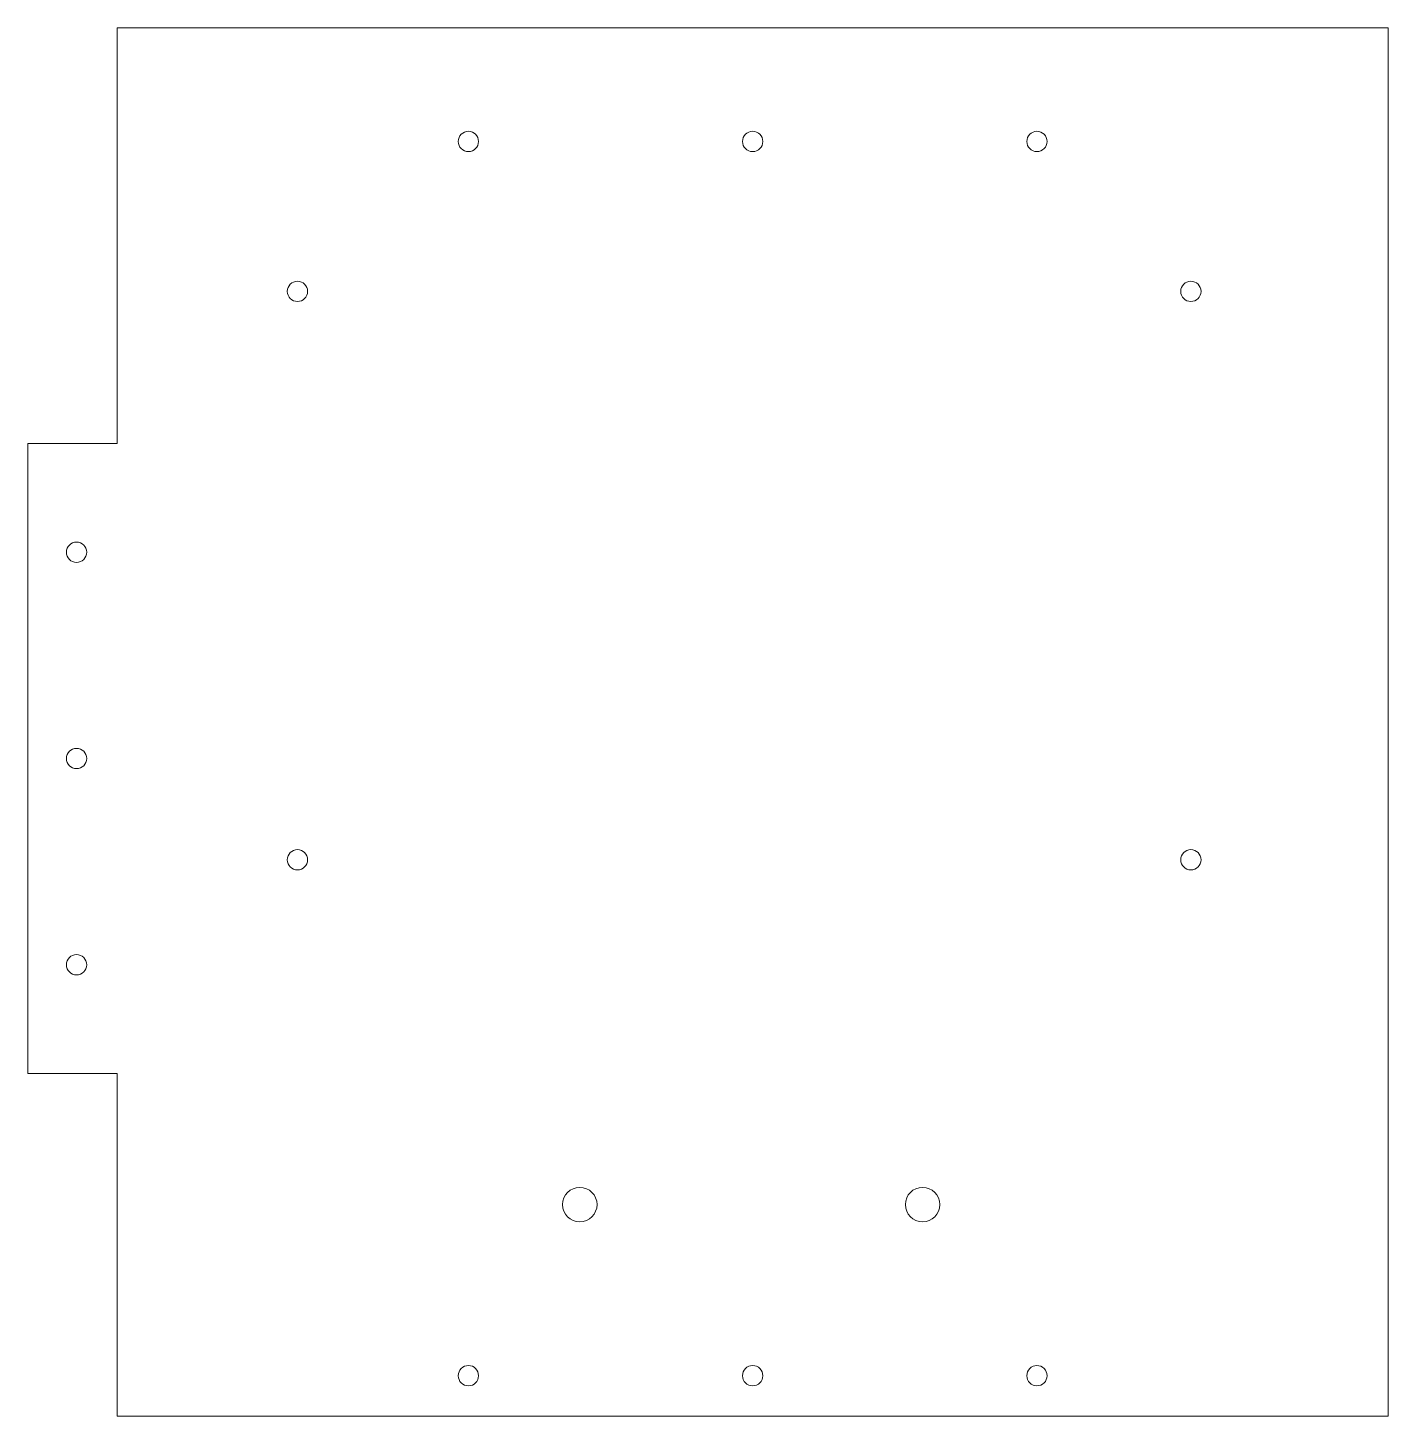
# Model space of a CAD drawing. Header units: inches. Extents: x -7 to 6.2, y -6.7 to 6.7.
import ezdxf

# ---------------------------------------------------------------- set-up
doc = ezdxf.new("R2010")
doc.units = ezdxf.units.IN
doc.header["$MEASUREMENT"] = 0

msp = doc.modelspace()

# ---------------------------------------------------------------- linework, layer by layer
at = {"color": 1, "linetype": 'Continuous', "lineweight": 5}
for p, q in [((6.161, 6.732), (-6.161, 6.732)), ((-6.161, 6.732), (-6.161, 2.7)), ((6.161, -6.732), (6.161, 6.732)), ((-7.028, 2.7), (-7.028, -3.408)), ((-6.161, 2.7), (-7.028, 2.7)), ((-7.028, -3.408), (-6.161, -3.408)), ((-6.161, -3.408), (-6.161, -6.732)), ((-6.161, -6.732), (6.161, -6.732))]:
    msp.add_line(p, q, dxfattribs=at)
for centre, radius in [((-2.756, 5.63), 0.0984), ((0, 5.63), 0.0984), ((2.756, 5.63), 0.0984), ((-4.413, 4.176), 0.0984), ((4.248, 4.176), 0.0984), ((-6.555, 1.646), 0.0984), ((-6.555, -0.354), 0.0984), ((-4.413, -1.336), 0.0984), ((4.248, -1.336), 0.0984), ((-6.555, -2.354), 0.0984), ((-1.676, -4.68), 0.167), ((1.647, -4.68), 0.167), ((-2.756, -6.339), 0.0984), ((0, -6.339), 0.0984), ((2.756, -6.339), 0.0984)]:
    msp.add_circle(centre, radius, dxfattribs=at)

doc.saveas('drawing.dxf')
